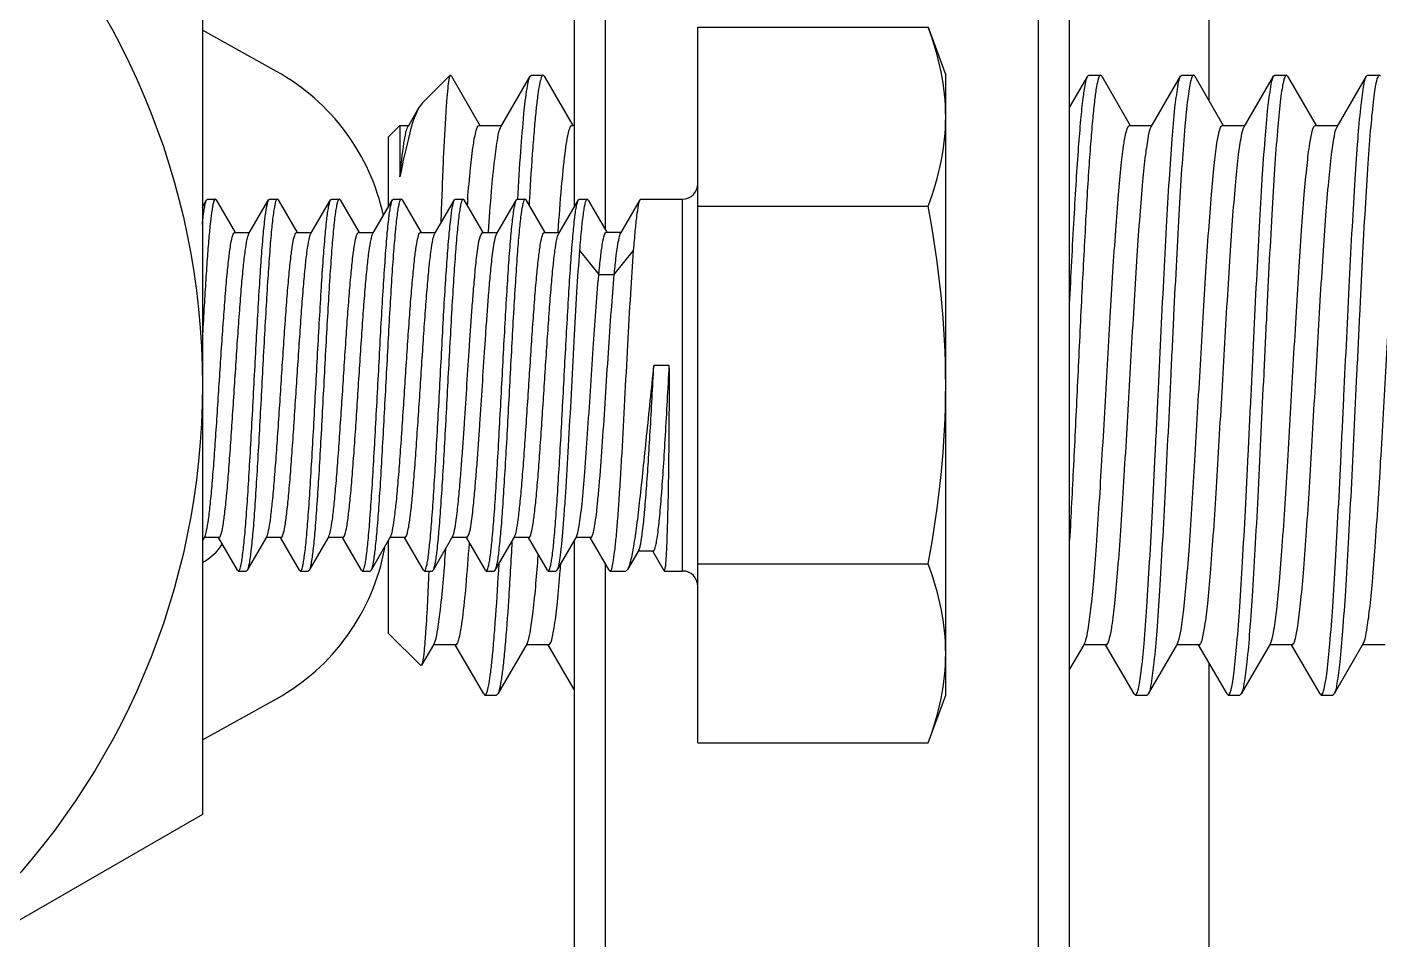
# Model space of a CAD drawing. Extents: x 1725261 to 1937680, y 860327 to 1571294.
# Drawn here: x 1848924.6 to 1849103.2, y 1227779.8 to 1227900.2 of the extents above; entities that cross this region are included whole.
import ezdxf

# ---------------------------------------------------------------- set-up
doc = ezdxf.new("R2010")
doc.units = 0
doc.header["$LTSCALE"] = 1000
doc.header["$MEASUREMENT"] = 0

msp = doc.modelspace()

# ---------------------------------------------------------------- linework, layer by layer
for p, q in [((1848996.84, 1227992.01), (1848996.84, 1227876.45)), ((1849000.93, 1227951.12), (1849000.93, 1227873.61)), ((1849080.66, 1227946.26), (1849080.66, 1227890.49)), ((1849062.26, 1227769.64), (1849062.26, 1227937.65)), ((1849058.17, 1227770.95), (1849058.17, 1227935.03)), ((1848947.78, 1227909.65), (1848947.78, 1227796.34)), ((1848957.56, 1227894.38), (1848947.78, 1227899.81)), ((1849013.2, 1227900.21), (1849043.6, 1227900.21)), ((1849013.2, 1227805.78), (1849013.2, 1227900.21)), ((1849043.6, 1227900.21), (1849045.91, 1227893.88)), ((1848976.83, 1227890.23), (1848980.49, 1227893.88)), ((1848980.49, 1227893.88), (1848980.46, 1227893.85)), ((1848980.65, 1227893.74), (1848980.49, 1227893.88)), ((1848980.65, 1227893.74), (1848984.41, 1227887.26)), ((1848987.19, 1227887.09), (1848991.06, 1227893.74)), ((1848991.06, 1227893.74), (1848991.22, 1227893.88)), ((1848991.22, 1227893.88), (1848992.75, 1227893.88)), ((1848991.22, 1227893.88), (1848992.75, 1227893.88)), ((1848992.75, 1227893.88), (1848992.73, 1227893.88)), ((1848992.91, 1227893.74), (1848992.75, 1227893.88)), ((1848992.91, 1227893.74), (1848996.67, 1227887.26)), ((1849045.91, 1227812.1), (1849045.91, 1227893.88)), ((1849062.26, 1227889.63), (1849064.65, 1227893.74)), ((1849064.65, 1227893.74), (1849064.81, 1227893.88)), ((1849064.81, 1227893.88), (1849066.35, 1227893.88)), ((1849064.81, 1227893.88), (1849066.35, 1227893.88)), ((1849066.35, 1227893.88), (1849066.33, 1227893.88)), ((1849066.51, 1227893.74), (1849066.35, 1227893.88)), ((1849066.51, 1227893.74), (1849070.27, 1227887.26)), ((1849073.05, 1227887.09), (1849076.92, 1227893.74)), ((1849076.92, 1227893.74), (1849077.08, 1227893.88)), ((1849077.08, 1227893.88), (1849078.62, 1227893.88)), ((1849077.08, 1227893.88), (1849078.62, 1227893.88)), ((1849078.62, 1227893.88), (1849078.59, 1227893.88)), ((1849078.78, 1227893.74), (1849078.62, 1227893.88)), ((1849078.78, 1227893.74), (1849082.54, 1227887.26)), ((1849085.32, 1227887.09), (1849089.19, 1227893.74)), ((1849089.19, 1227893.74), (1849089.35, 1227893.88)), ((1849089.35, 1227893.88), (1849090.88, 1227893.88)), ((1849089.35, 1227893.88), (1849090.88, 1227893.88)), ((1849090.88, 1227893.88), (1849090.86, 1227893.88)), ((1849091.04, 1227893.74), (1849090.88, 1227893.88)), ((1849091.04, 1227893.74), (1849094.8, 1227887.26)), ((1849097.58, 1227887.09), (1849101.45, 1227893.74)), ((1849101.45, 1227893.74), (1849101.61, 1227893.88)), ((1849101.61, 1227893.88), (1849103.15, 1227893.88)), ((1849101.61, 1227893.88), (1849103.15, 1227893.88)), ((1849103.15, 1227893.88), (1849103.13, 1227893.88)), ((1849103.31, 1227893.74), (1849103.15, 1227893.88)), ((1848975.02, 1227887.26), (1848976.41, 1227889.65)), ((1848976.83, 1227890.23), (1848976.41, 1227889.65)), ((1848972.31, 1227885.7), (1848973.86, 1227887.26)), ((1848973.86, 1227887.26), (1848975.02, 1227887.26)), ((1848973.86, 1227887.26), (1848973.86, 1227880.48)), ((1848974.92, 1227887.09), (1848975.02, 1227887.26)), ((1848984.31, 1227887.26), (1848987.28, 1227887.26)), ((1848996.58, 1227887.26), (1848996.84, 1227887.26)), ((1849070.18, 1227887.26), (1849073.15, 1227887.26)), ((1849082.44, 1227887.26), (1849085.41, 1227887.26)), ((1849094.71, 1227887.26), (1849097.68, 1227887.26)), ((1848972.31, 1227885.7), (1848972.31, 1227876.45)), ((1848947.78, 1227876.45), (1848948.34, 1227877.42)), ((1848948.34, 1227877.42), (1848948.46, 1227877.52)), ((1848948.46, 1227877.52), (1848949.49, 1227877.52)), ((1848948.46, 1227877.52), (1848949.49, 1227877.52)), ((1848949.6, 1227877.42), (1848949.49, 1227877.52)), ((1848949.6, 1227877.42), (1848952.11, 1227873.11)), ((1848953.93, 1227872.98), (1848956.52, 1227877.42)), ((1848956.52, 1227877.42), (1848956.64, 1227877.52)), ((1848956.64, 1227877.52), (1848957.66, 1227877.52)), ((1848956.64, 1227877.52), (1848957.66, 1227877.52)), ((1848957.78, 1227877.42), (1848957.66, 1227877.52)), ((1848957.78, 1227877.42), (1848960.29, 1227873.11)), ((1848962.11, 1227872.98), (1848964.7, 1227877.42)), ((1848964.7, 1227877.42), (1848964.82, 1227877.52)), ((1848964.82, 1227877.52), (1848965.84, 1227877.52)), ((1848964.82, 1227877.52), (1848965.84, 1227877.52)), ((1848965.86, 1227877.52), (1848965.84, 1227877.52)), ((1848965.96, 1227877.42), (1848965.86, 1227877.52)), ((1848965.96, 1227877.42), (1848968.46, 1227873.11)), ((1848970.29, 1227872.98), (1848972.88, 1227877.42)), ((1848972.88, 1227877.42), (1848972.99, 1227877.52)), ((1848972.99, 1227877.52), (1848974.02, 1227877.52)), ((1848972.99, 1227877.52), (1848974.02, 1227877.52)), ((1848974.14, 1227877.42), (1848974.02, 1227877.52)), ((1848974.14, 1227877.42), (1848976.64, 1227873.11)), ((1848978.47, 1227872.98), (1848981.05, 1227877.42)), ((1848981.05, 1227877.42), (1848981.17, 1227877.52)), ((1848981.17, 1227877.52), (1848982.2, 1227877.52)), ((1848981.17, 1227877.52), (1848982.2, 1227877.52)), ((1848982.31, 1227877.42), (1848982.2, 1227877.52)), ((1848982.31, 1227877.42), (1848984.82, 1227873.11)), ((1848986.64, 1227872.98), (1848989.23, 1227877.42)), ((1848989.23, 1227877.42), (1848989.35, 1227877.52)), ((1848989.35, 1227877.52), (1848990.37, 1227877.52)), ((1848989.35, 1227877.52), (1848990.37, 1227877.52)), ((1848990.49, 1227877.42), (1848990.37, 1227877.52)), ((1848990.49, 1227877.42), (1848993, 1227873.11)), ((1848990.94, 1227877.41), (1848990.9, 1227876.77)), ((1848990.95, 1227877.59), (1848990.94, 1227877.41)), ((1848994.82, 1227872.98), (1848997.41, 1227877.42)), ((1848997.41, 1227877.42), (1848997.53, 1227877.52)), ((1848997.53, 1227877.52), (1848998.59, 1227877.52)), ((1848997.53, 1227877.52), (1848998.59, 1227877.52)), ((1848998.72, 1227877.4), (1848998.59, 1227877.52)), ((1848998.72, 1227877.4), (1849001.18, 1227873.17)), ((1849003.01, 1227873.04), (1849005.57, 1227877.43)), ((1849005.57, 1227877.43), (1849005.67, 1227877.52)), ((1849005.67, 1227877.52), (1849011.15, 1227877.52)), ((1849005.67, 1227877.52), (1849011.15, 1227877.52)), ((1849011.15, 1227828.46), (1849011.15, 1227877.52)), ((1849013.2, 1227876.6), (1849043.6, 1227876.6)), ((1848952.03, 1227873.11), (1848954.01, 1227873.11)), ((1848960.21, 1227873.11), (1848962.18, 1227873.11)), ((1848968.39, 1227873.11), (1848970.36, 1227873.11)), ((1848976.57, 1227873.11), (1848978.54, 1227873.11)), ((1848984.75, 1227873.11), (1848986.72, 1227873.11)), ((1848992.92, 1227873.11), (1848994.89, 1227873.11)), ((1848994.73, 1227873.08), (1848994.74, 1227873.22)), ((1849001.11, 1227873.17), (1849003.08, 1227873.17)), ((1848997.56, 1227870.77), (1849000.11, 1227867.57)), ((1849002.15, 1227867.57), (1849004.71, 1227870.77)), ((1849000.11, 1227867.57), (1849002.15, 1227867.57)), ((1849009.42, 1227855.59), (1849007.37, 1227855.59)), ((1848948.09, 1227833), (1848947.78, 1227832.46)), ((1848949.99, 1227832.88), (1848948.02, 1227832.88)), ((1848952.43, 1227828.56), (1848949.92, 1227832.88)), ((1848956.27, 1227833), (1848953.69, 1227828.56)), ((1848958.17, 1227832.88), (1848956.2, 1227832.88)), ((1848960.61, 1227828.56), (1848958.1, 1227832.88)), ((1848964.45, 1227833), (1848961.87, 1227828.56)), ((1848966.35, 1227832.88), (1848964.37, 1227832.88)), ((1848968.79, 1227828.56), (1848966.27, 1227832.88)), ((1848972.62, 1227833), (1848970.05, 1227828.56)), ((1848972.31, 1227832.46), (1848972.31, 1227820.28)), ((1848974.52, 1227832.88), (1848972.55, 1227832.88)), ((1848976.96, 1227828.56), (1848974.45, 1227832.88)), ((1848980.8, 1227833), (1848978.23, 1227828.56)), ((1848982.7, 1227832.88), (1848980.73, 1227832.88)), ((1848985.14, 1227828.56), (1848982.63, 1227832.88)), ((1848988.98, 1227833), (1848986.4, 1227828.56)), ((1848990.88, 1227832.88), (1848988.91, 1227832.88)), ((1848993.32, 1227828.56), (1848990.81, 1227832.88)), ((1848997.16, 1227833), (1848994.58, 1227828.56)), ((1848996.84, 1227832.46), (1848996.84, 1227713.97)), ((1848999.06, 1227832.88), (1848997.08, 1227832.88)), ((1849001.5, 1227828.56), (1848998.98, 1227832.88)), ((1849005.39, 1227831.2), (1849003.92, 1227828.68)), ((1849007.3, 1227831.08), (1849005.32, 1227831.08)), ((1849008.73, 1227828.49), (1849007.23, 1227831.08)), ((1848952.43, 1227828.56), (1848952.55, 1227828.46)), ((1848952.55, 1227828.46), (1848953.57, 1227828.46)), ((1848952.55, 1227828.46), (1848953.57, 1227828.46)), ((1848953.69, 1227828.56), (1848953.57, 1227828.46)), ((1848960.61, 1227828.56), (1848960.73, 1227828.46)), ((1848960.73, 1227828.46), (1848961.75, 1227828.46)), ((1848960.73, 1227828.46), (1848961.75, 1227828.46)), ((1848961.87, 1227828.56), (1848961.75, 1227828.46)), ((1848968.79, 1227828.56), (1848968.91, 1227828.46)), ((1848968.91, 1227828.46), (1848969.93, 1227828.46)), ((1848968.91, 1227828.46), (1848969.93, 1227828.46)), ((1848970.05, 1227828.56), (1848969.93, 1227828.46)), ((1848976.96, 1227828.56), (1848977.08, 1227828.46)), ((1848977.08, 1227828.46), (1848978.11, 1227828.46)), ((1848977.08, 1227828.46), (1848978.11, 1227828.46)), ((1848977.67, 1227828.38), (1848977.67, 1227828.33)), ((1848978.23, 1227828.56), (1848978.11, 1227828.46)), ((1848985.14, 1227828.56), (1848985.26, 1227828.46)), ((1848985.26, 1227828.46), (1848986.28, 1227828.46)), ((1848985.26, 1227828.46), (1848986.28, 1227828.46)), ((1848986.4, 1227828.56), (1848986.28, 1227828.46)), ((1848986.9, 1227828.53), (1848986.95, 1227829.46)), ((1848986.9, 1227828.49), (1848986.9, 1227828.53)), ((1848993.32, 1227828.56), (1848993.44, 1227828.46)), ((1848993.44, 1227828.46), (1848994.46, 1227828.46)), ((1848993.44, 1227828.46), (1848994.46, 1227828.46)), ((1848994.58, 1227828.56), (1848994.46, 1227828.46)), ((1849000.93, 1227829.53), (1849000.93, 1227709.89)), ((1849001.5, 1227828.56), (1849001.62, 1227828.46)), ((1849001.62, 1227828.46), (1849003.66, 1227828.46)), ((1849001.62, 1227828.46), (1849003.66, 1227828.46)), ((1849003.92, 1227828.68), (1849003.66, 1227828.46)), ((1849008.73, 1227828.49), (1849008.77, 1227828.46)), ((1849008.77, 1227828.46), (1849011.15, 1227828.46)), ((1849008.77, 1227828.46), (1849011.15, 1227828.46)), ((1849013.2, 1227829.39), (1849043.6, 1227829.39)), ((1848972.31, 1227820.28), (1848976.6, 1227815.99)), ((1848978.27, 1227818.73), (1848976.71, 1227816.03)), ((1848978.37, 1227818.89), (1848978.27, 1227818.73)), ((1848981.24, 1227818.73), (1848978.27, 1227818.73)), ((1848984.92, 1227812.24), (1848981.15, 1227818.73)), ((1848990.64, 1227818.89), (1848986.78, 1227812.24)), ((1848993.51, 1227818.73), (1848990.54, 1227818.73)), ((1848996.84, 1227812.84), (1848993.42, 1227818.73)), ((1849064.14, 1227818.73), (1849062.26, 1227815.49)), ((1849064.23, 1227818.89), (1849064.14, 1227818.73)), ((1849067.11, 1227818.73), (1849064.14, 1227818.73)), ((1849064.23, 1227818.89), (1849064.35, 1227819.15)), ((1849070.79, 1227812.24), (1849067.01, 1227818.73)), ((1849076.5, 1227818.89), (1849072.65, 1227812.24)), ((1849079.38, 1227818.73), (1849076.4, 1227818.73)), ((1849076.5, 1227818.89), (1849076.61, 1227819.14)), ((1849083.05, 1227812.24), (1849079.28, 1227818.73)), ((1849088.77, 1227818.89), (1849084.91, 1227812.24)), ((1849091.64, 1227818.73), (1849088.67, 1227818.73)), ((1849088.77, 1227818.89), (1849088.87, 1227819.13)), ((1849095.32, 1227812.24), (1849091.55, 1227818.73)), ((1849101.03, 1227818.89), (1849097.18, 1227812.24)), ((1849103.91, 1227818.73), (1849100.94, 1227818.73)), ((1849101.03, 1227818.89), (1849101.14, 1227819.12)), ((1848976.71, 1227816.03), (1848976.6, 1227815.99)), ((1849080.66, 1227816.35), (1849080.66, 1227759.73)), ((1848984.92, 1227812.24), (1848985.08, 1227812.1)), ((1848985.08, 1227812.1), (1848985.11, 1227812.11)), ((1848985.08, 1227812.1), (1848986.62, 1227812.1)), ((1848985.08, 1227812.1), (1848986.62, 1227812.1)), ((1848986.78, 1227812.24), (1848986.62, 1227812.1)), ((1849043.6, 1227805.78), (1849045.91, 1227812.1)), ((1849070.79, 1227812.24), (1849070.95, 1227812.1)), ((1849070.95, 1227812.1), (1849070.97, 1227812.11)), ((1849070.95, 1227812.1), (1849072.48, 1227812.1)), ((1849070.95, 1227812.1), (1849072.48, 1227812.1)), ((1849072.65, 1227812.24), (1849072.48, 1227812.1)), ((1849083.05, 1227812.24), (1849083.21, 1227812.1)), ((1849083.21, 1227812.1), (1849083.24, 1227812.11)), ((1849083.21, 1227812.1), (1849084.75, 1227812.1)), ((1849083.21, 1227812.1), (1849084.75, 1227812.1)), ((1849084.91, 1227812.24), (1849084.75, 1227812.1)), ((1849095.32, 1227812.24), (1849095.48, 1227812.1)), ((1849095.48, 1227812.1), (1849095.5, 1227812.11)), ((1849095.48, 1227812.1), (1849097.02, 1227812.1)), ((1849095.48, 1227812.1), (1849097.02, 1227812.1)), ((1849097.18, 1227812.24), (1849097.02, 1227812.1)), ((1848947.78, 1227806.18), (1848957.56, 1227811.6)), ((1849013.2, 1227805.78), (1849043.6, 1227805.78)), ((1848947.78, 1227796.34), (1848849.65, 1227739.68))]:
    msp.add_line(p, q)
msp.add_circle((1848849.65, 1227852.99), 98.13)
for centre, radius, start, end in [((1848943.69, 1227869.35), 28.62, 12.1061, 61), ((1849011.15, 1227879.57), 2.04, 270, 0), ((1848949.49, 1227877.45), 0.0699, 90.0399, 101.0259), ((1848957.66, 1227877.45), 0.0699, 90.0397, 101.0109), ((1848974.02, 1227877.45), 0.0699, 90.0397, 101.0086), ((1848982.2, 1227877.45), 0.0699, 90.0406, 101.0887), ((1849291.67, 1227852.33), 309.89, 175.3494, 175.4873), ((1848990.37, 1227877.45), 0.0699, 90.0396, 100.9957), ((1848998.59, 1227877.45), 0.0791, 90.0053, 95.8146), ((1848943.69, 1227836.64), 8.18, 300.1102, 325.6732), ((1848943.69, 1227836.64), 28.62, 299, 349.6549), ((1848952.55, 1227828.53), 0.0699, 270.0385, 280.8952), ((1848960.73, 1227828.53), 0.0698, 270.0368, 280.7312), ((1848968.91, 1227828.53), 0.0699, 270.0386, 280.9011), ((1848977.08, 1227828.53), 0.0698, 270.037, 280.7443), ((1848985.26, 1227828.53), 0.0699, 270.0386, 280.9047), ((1848993.44, 1227828.53), 0.0698, 270.0373, 280.7759), ((1848685.05, 1227853.74), 311, 355.3422, 355.5016), ((1849001.62, 1227828.53), 0.0698, 270.0331, 280.3601), ((1849011.15, 1227826.42), 2.04, 0, 90)]:
    msp.add_arc(centre, radius, start, end)
for points, knots in [([(1849045.91, 1227888.4), (1849045.91, 1227890.39), (1849045.46, 1227894.42), (1849044.3, 1227898.29), (1849043.6, 1227900.21)], [0, 0, 0, 0, 0.493589, 1, 1, 1, 1]), ([(1848980.46, 1227893.85), (1848980.37, 1227893.69), (1848980.29, 1227893.11), (1848980.13, 1227891.99), (1848980, 1227890.29), (1848979.77, 1227886.96), (1848979.52, 1227881.6), (1848979.34, 1227877), (1848979.25, 1227874.41)], [0, 0, 0, 0, 0.028803, 0.087347, 0.175234, 0.291375, 0.601546, 1, 1, 1, 1]), ([(1848989.41, 1227877.54), (1848989.53, 1227879.64), (1848989.77, 1227883.4), (1848990.17, 1227888.26), (1848990.49, 1227891.38), (1848990.81, 1227893.02), (1848990.95, 1227893.56), (1848991.06, 1227893.74)], [0, 0, 0, 0, 0.387493, 0.691197, 0.897942, 0.962227, 1, 1, 1, 1]), ([(1848992.73, 1227893.88), (1848992.6, 1227893.85), (1848992.44, 1227893.36), (1848992.24, 1227892.57), (1848992.03, 1227891.17), (1848991.81, 1227889.32), (1848991.6, 1227886.98), (1848991.28, 1227883.02), (1848991.08, 1227879.84), (1848990.95, 1227877.59)], [0, 0, 0, 0, 0.023735, 0.077097, 0.161261, 0.275517, 0.41849, 0.588403, 1, 1, 1, 1]), ([(1849066.33, 1227893.88), (1849066.17, 1227893.84), (1849066, 1227893.2), (1849065.76, 1227892.21), (1849065.53, 1227890.39), (1849065.28, 1227888.03), (1849065.04, 1227885.05), (1849064.68, 1227880.05), (1849064.26, 1227872.77), (1849063.77, 1227863.16), (1849063.28, 1227852.87), (1849062.79, 1227842.58), (1849062.44, 1227835.81), (1849062.26, 1227832.54)], [0, 0, 0, 0, 0.007805, 0.026033, 0.05491, 0.094055, 0.142842, 0.200464, 0.338231, 0.498126, 0.669393, 0.840521, 1, 1, 1, 1]), ([(1849062.26, 1227863.62), (1849062.45, 1227867.43), (1849062.73, 1227872.9), (1849063.14, 1227879.82), (1849063.43, 1227884.15), (1849063.72, 1227887.75), (1849064, 1227890.55), (1849064.29, 1227892.44), (1849064.48, 1227893.44), (1849064.65, 1227893.74)], [0, 0, 0, 0, 0.377827, 0.543307, 0.687889, 0.808224, 0.901551, 0.96582, 1, 1, 1, 1]), ([(1849070.97, 1227812.11), (1849071.07, 1227812.13), (1849071.22, 1227812.46), (1849071.38, 1227813.03), (1849071.56, 1227814.02), (1849071.82, 1227815.98), (1849072.14, 1227819.27), (1849072.49, 1227824.08), (1849072.85, 1227829.95), (1849073.22, 1227836.65), (1849073.58, 1227843.94), (1849074.07, 1227854.07), (1849074.54, 1227864.09), (1849075.04, 1227873.62), (1849075.4, 1227879.83), (1849075.77, 1227885.06), (1849076.09, 1227889.15), (1849076.48, 1227891.88), (1849076.68, 1227893.33), (1849076.92, 1227893.74)], [0, 0, 0, 0, 0.003605, 0.011246, 0.023192, 0.039401, 0.084083, 0.143772, 0.216343, 0.299189, 0.389323, 0.483494, 0.670333, 0.756261, 0.832983, 0.897738, 0.948215, 0.982645, 1, 1, 1, 1]), ([(1849078.59, 1227893.88), (1849078.5, 1227893.85), (1849078.35, 1227893.52), (1849078.19, 1227892.95), (1849078.01, 1227891.97), (1849077.74, 1227890.01), (1849077.43, 1227886.72), (1849077.07, 1227881.9), (1849076.71, 1227876.03), (1849076.35, 1227869.33), (1849075.98, 1227862.04), (1849075.5, 1227851.92), (1849075.02, 1227841.9), (1849074.52, 1227832.37), (1849074.17, 1227826.16), (1849073.8, 1227820.93), (1849073.47, 1227816.84), (1849073.08, 1227814.1), (1849072.88, 1227812.65), (1849072.65, 1227812.24)], [0, 0, 0, 0, 0.00361, 0.011255, 0.023204, 0.039415, 0.084097, 0.143782, 0.216343, 0.299177, 0.389297, 0.483455, 0.670273, 0.756196, 0.832918, 0.89768, 0.94817, 0.98262, 1, 1, 1, 1]), ([(1849083.24, 1227812.11), (1849083.33, 1227812.13), (1849083.49, 1227812.46), (1849083.64, 1227813.03), (1849083.82, 1227814.02), (1849084.09, 1227815.98), (1849084.4, 1227819.27), (1849084.76, 1227824.09), (1849085.12, 1227829.95), (1849085.48, 1227836.65), (1849085.85, 1227843.95), (1849086.33, 1227854.08), (1849086.81, 1227864.09), (1849087.31, 1227873.63), (1849087.67, 1227879.83), (1849088.03, 1227885.06), (1849088.36, 1227889.15), (1849088.75, 1227891.88), (1849088.95, 1227893.33), (1849089.19, 1227893.74)], [0, 0, 0, 0, 0.003608, 0.011251, 0.0232, 0.039412, 0.0841, 0.143792, 0.216367, 0.299219, 0.389358, 0.48353, 0.670361, 0.756278, 0.832994, 0.897746, 0.94822, 0.982647, 1, 1, 1, 1]), ([(1849090.86, 1227893.88), (1849090.77, 1227893.85), (1849090.61, 1227893.52), (1849090.45, 1227892.95), (1849090.28, 1227891.97), (1849090.01, 1227890.01), (1849089.7, 1227886.72), (1849089.34, 1227881.9), (1849088.98, 1227876.03), (1849088.61, 1227869.33), (1849088.25, 1227862.04), (1849087.76, 1227851.91), (1849087.29, 1227841.9), (1849086.79, 1227832.36), (1849086.43, 1227826.16), (1849086.06, 1227820.93), (1849085.74, 1227816.84), (1849085.35, 1227814.1), (1849085.15, 1227812.65), (1849084.91, 1227812.24)], [0, 0, 0, 0, 0.00361, 0.011257, 0.023207, 0.03942, 0.084107, 0.143795, 0.216358, 0.299194, 0.38932, 0.48348, 0.67029, 0.756208, 0.832927, 0.897686, 0.948174, 0.982621, 1, 1, 1, 1]), ([(1849095.5, 1227812.11), (1849095.6, 1227812.13), (1849095.75, 1227812.46), (1849095.91, 1227813.03), (1849096.09, 1227814.02), (1849096.36, 1227815.98), (1849096.67, 1227819.27), (1849097.03, 1227824.08), (1849097.39, 1227829.95), (1849097.75, 1227836.65), (1849098.11, 1227843.94), (1849098.6, 1227854.07), (1849099.07, 1227864.09), (1849099.57, 1227873.62), (1849099.93, 1227879.83), (1849100.3, 1227885.06), (1849100.63, 1227889.15), (1849101.02, 1227891.88), (1849101.21, 1227893.33), (1849101.45, 1227893.74)], [0, 0, 0, 0, 0.003605, 0.011246, 0.023191, 0.0394, 0.084081, 0.143769, 0.21634, 0.299187, 0.389322, 0.483492, 0.670333, 0.756258, 0.832977, 0.897734, 0.948214, 0.982646, 1, 1, 1, 1]), ([(1849103.13, 1227893.88), (1849103.03, 1227893.85), (1849102.88, 1227893.52), (1849102.72, 1227892.95), (1849102.54, 1227891.97), (1849102.28, 1227890.01), (1849101.96, 1227886.72), (1849101.6, 1227881.9), (1849101.24, 1227876.03), (1849100.88, 1227869.33), (1849100.52, 1227862.04), (1849100.03, 1227851.91), (1849099.56, 1227841.9), (1849099.06, 1227832.37), (1849098.7, 1227826.16), (1849098.33, 1227820.93), (1849098.01, 1227816.84), (1849097.62, 1227814.1), (1849097.42, 1227812.65), (1849097.18, 1227812.24)], [0, 0, 0, 0, 0.003609, 0.011254, 0.023203, 0.039414, 0.084098, 0.143785, 0.216348, 0.299182, 0.389306, 0.483467, 0.670283, 0.7562, 0.83292, 0.897683, 0.948173, 0.982621, 1, 1, 1, 1]), ([(1848976.41, 1227889.65), (1848975.8, 1227888.61), (1848974.91, 1227885.51), (1848974.24, 1227882.42), (1848973.86, 1227880.48)], [0, 0, 0, 0, 0.378609, 1, 1, 1, 1]), ([(1848982.8, 1227877.45), (1848982.91, 1227878.84), (1848983.13, 1227881.27), (1848983.47, 1227884.31), (1848983.8, 1227886.19), (1848984.05, 1227887), (1848984.23, 1227887.26), (1848984.31, 1227887.26)], [0, 0, 0, 0, 0.418103, 0.729509, 0.923457, 0.975156, 1, 1, 1, 1]), ([(1848994.74, 1227873.22), (1848994.88, 1227875.18), (1848995.14, 1227878.62), (1848995.53, 1227882.61), (1848995.85, 1227885), (1848996.08, 1227886.2), (1848996.25, 1227886.86), (1848996.47, 1227887.26), (1848996.58, 1227887.26)], [0, 0, 0, 0, 0.413981, 0.72778, 0.84167, 0.924911, 0.976907, 1, 1, 1, 1]), ([(1849043.6, 1227876.6), (1849044.3, 1227878.51), (1849045.46, 1227882.38), (1849045.91, 1227886.42), (1849045.91, 1227888.4)], [0, 0, 0, 0, 0.506411, 1, 1, 1, 1]), ([(1849064.35, 1227819.15), (1849064.53, 1227819.66), (1849064.79, 1227821.09), (1849065.13, 1227823.76), (1849065.48, 1227827.45), (1849065.98, 1227833.98), (1849066.57, 1227843.49), (1849067.14, 1227853.56), (1849067.62, 1227861.86), (1849067.97, 1227867.77), (1849068.33, 1227873.17), (1849068.68, 1227877.86), (1849069.04, 1227881.7), (1849069.36, 1227884.53), (1849069.68, 1227886.27), (1849069.92, 1227887.03), (1849070.1, 1227887.26), (1849070.18, 1227887.26)], [0, 0, 0, 0, 0.023657, 0.063412, 0.118049, 0.185727, 0.350546, 0.535324, 0.627293, 0.714724, 0.794598, 0.864159, 0.92102, 0.963257, 0.989538, 0.996565, 1, 1, 1, 1]), ([(1849076.61, 1227819.14), (1849076.8, 1227819.64), (1849077.05, 1227821.07), (1849077.4, 1227823.73), (1849077.74, 1227827.42), (1849078.25, 1227833.95), (1849078.84, 1227843.46), (1849079.4, 1227853.53), (1849079.88, 1227861.83), (1849080.24, 1227867.75), (1849080.6, 1227873.15), (1849080.95, 1227877.85), (1849081.3, 1227881.7), (1849081.63, 1227884.52), (1849081.95, 1227886.27), (1849082.19, 1227887.03), (1849082.36, 1227887.26), (1849082.44, 1227887.26)], [0, 0, 0, 0, 0.023519, 0.06316, 0.117709, 0.18533, 0.350118, 0.534956, 0.626978, 0.714471, 0.794408, 0.86403, 0.920944, 0.963223, 0.989529, 0.996563, 1, 1, 1, 1]), ([(1849088.87, 1227819.13), (1849089.06, 1227819.63), (1849089.31, 1227821.06), (1849089.66, 1227823.71), (1849090, 1227827.38), (1849090.51, 1227833.91), (1849091.1, 1227843.43), (1849091.67, 1227853.5), (1849092.15, 1227861.81), (1849092.5, 1227867.73), (1849092.86, 1227873.14), (1849093.21, 1227877.84), (1849093.57, 1227881.69), (1849093.89, 1227884.52), (1849094.21, 1227886.26), (1849094.45, 1227887.03), (1849094.63, 1227887.26), (1849094.71, 1227887.26)], [0, 0, 0, 0, 0.023381, 0.062907, 0.11737, 0.184933, 0.349689, 0.534588, 0.626663, 0.714217, 0.794218, 0.863901, 0.920868, 0.963188, 0.98952, 0.996561, 1, 1, 1, 1]), ([(1849101.14, 1227819.12), (1849101.32, 1227819.62), (1849101.57, 1227821.04), (1849101.93, 1227823.68), (1849102.27, 1227827.35), (1849102.78, 1227833.88), (1849103.36, 1227843.39), (1849103.93, 1227853.47), (1849104.41, 1227861.78), (1849104.77, 1227867.71), (1849105.13, 1227873.12), (1849105.48, 1227877.83), (1849105.83, 1227881.69), (1849106.16, 1227884.52), (1849106.48, 1227886.26), (1849106.72, 1227887.03), (1849106.9, 1227887.26), (1849106.97, 1227887.26)], [0, 0, 0, 0, 0.023243, 0.062653, 0.117029, 0.184534, 0.349259, 0.534218, 0.626347, 0.713963, 0.794028, 0.863772, 0.920792, 0.963153, 0.989511, 0.996558, 1, 1, 1, 1]), ([(1848973.86, 1227880.48), (1848974.01, 1227881.97), (1848974.2, 1227883.94), (1848974.6, 1227886.13), (1848974.78, 1227886.86), (1848974.92, 1227887.09)], [0, 0, 0, 0, 0.670781, 0.879418, 1, 1, 1, 1]), ([(1848985.54, 1227873.2), (1848985.67, 1227874.98), (1848985.91, 1227878.16), (1848986.28, 1227882.33), (1848986.7, 1227885.15), (1848986.93, 1227886.66), (1848987.19, 1227887.09)], [0, 0, 0, 0, 0.381891, 0.683609, 0.892235, 1, 1, 1, 1]), ([(1849067.11, 1227818.73), (1849067.19, 1227818.73), (1849067.37, 1227818.97), (1849067.61, 1227819.76), (1849067.94, 1227821.57), (1849068.27, 1227824.49), (1849068.63, 1227828.48), (1849068.99, 1227833.33), (1849069.35, 1227838.9), (1849069.72, 1227844.97), (1849070.2, 1227853.44), (1849070.68, 1227861.84), (1849071.17, 1227869.86), (1849071.53, 1227875.11), (1849071.9, 1227879.55), (1849072.23, 1227883.06), (1849072.61, 1227885.45), (1849072.83, 1227886.72), (1849073.05, 1227887.09)], [0, 0, 0, 0, 0.003516, 0.010771, 0.037949, 0.081609, 0.140308, 0.211978, 0.294061, 0.383613, 0.477416, 0.664254, 0.750572, 0.827952, 0.893624, 0.945254, 0.981055, 1, 1, 1, 1]), ([(1849079.38, 1227818.73), (1849079.46, 1227818.73), (1849079.63, 1227818.97), (1849079.88, 1227819.76), (1849080.2, 1227821.57), (1849080.54, 1227824.49), (1849080.9, 1227828.48), (1849081.26, 1227833.33), (1849081.62, 1227838.9), (1849081.98, 1227844.97), (1849082.47, 1227853.44), (1849082.94, 1227861.84), (1849083.44, 1227869.86), (1849083.8, 1227875.11), (1849084.17, 1227879.55), (1849084.5, 1227883.06), (1849084.87, 1227885.45), (1849085.1, 1227886.72), (1849085.32, 1227887.09)], [0, 0, 0, 0, 0.003516, 0.010771, 0.037949, 0.081609, 0.140308, 0.211978, 0.294061, 0.383613, 0.477416, 0.664254, 0.750572, 0.827952, 0.893624, 0.945254, 0.981055, 1, 1, 1, 1]), ([(1849091.64, 1227818.73), (1849091.72, 1227818.73), (1849091.9, 1227818.97), (1849092.14, 1227819.76), (1849092.47, 1227821.57), (1849092.8, 1227824.49), (1849093.16, 1227828.48), (1849093.52, 1227833.33), (1849093.89, 1227838.9), (1849094.25, 1227844.97), (1849094.74, 1227853.44), (1849095.21, 1227861.84), (1849095.71, 1227869.86), (1849096.07, 1227875.11), (1849096.43, 1227879.55), (1849096.77, 1227883.06), (1849097.14, 1227885.45), (1849097.36, 1227886.72), (1849097.58, 1227887.09)], [0, 0, 0, 0, 0.003516, 0.010771, 0.037949, 0.081609, 0.140308, 0.211978, 0.294061, 0.383613, 0.477416, 0.664254, 0.750571, 0.827952, 0.893624, 0.945254, 0.981055, 1, 1, 1, 1]), ([(1848949.47, 1227877.52), (1848949.42, 1227877.51), (1848949.33, 1227877.38), (1848949.24, 1227877.11), (1848949.14, 1227876.68), (1848948.99, 1227875.81), (1848948.81, 1227874.35), (1848948.6, 1227872.18), (1848948.4, 1227869.5), (1848948.19, 1227866.38), (1848947.98, 1227862.92), (1848947.85, 1227860.49), (1848947.78, 1227859.24)], [0, 0, 0, 0, 0.007976, 0.023399, 0.047119, 0.079188, 0.167777, 0.287121, 0.434165, 0.605074, 0.795358, 1, 1, 1, 1]), ([(1848947.78, 1227874.2), (1848947.85, 1227874.93), (1848947.96, 1227875.88), (1848948.17, 1227876.95), (1848948.27, 1227877.3), (1848948.34, 1227877.42)], [0, 0, 0, 0, 0.664814, 0.874197, 1, 1, 1, 1]), ([(1848952.56, 1227828.46), (1848952.62, 1227828.47), (1848952.73, 1227828.66), (1848952.83, 1227829.01), (1848952.95, 1227829.59), (1848953.13, 1227830.76), (1848953.34, 1227832.72), (1848953.58, 1227835.59), (1848953.82, 1227839.09), (1848954.06, 1227843.09), (1848954.3, 1227847.45), (1848954.54, 1227852.01), (1848954.79, 1227856.6), (1848955.03, 1227861.06), (1848955.27, 1227865.23), (1848955.51, 1227868.97), (1848955.75, 1227872.12), (1848955.99, 1227874.59), (1848956.19, 1227876.18), (1848956.37, 1227877.03), (1848956.46, 1227877.32), (1848956.52, 1227877.42)], [0, 0, 0, 0, 0.003708, 0.011331, 0.023205, 0.039308, 0.083699, 0.143025, 0.215195, 0.297631, 0.387378, 0.481219, 0.575789, 0.667691, 0.753629, 0.830521, 0.895618, 0.946611, 0.981731, 0.992985, 1, 1, 1, 1]), ([(1848957.65, 1227877.52), (1848957.59, 1227877.51), (1848957.48, 1227877.32), (1848957.38, 1227876.98), (1848957.26, 1227876.39), (1848957.08, 1227875.23), (1848956.87, 1227873.27), (1848956.64, 1227870.39), (1848956.4, 1227866.89), (1848956.16, 1227862.89), (1848955.91, 1227858.53), (1848955.67, 1227853.98), (1848955.43, 1227849.39), (1848955.19, 1227844.93), (1848954.94, 1227840.75), (1848954.7, 1227837.02), (1848954.47, 1227833.86), (1848954.23, 1227831.4), (1848954.03, 1227829.81), (1848953.84, 1227828.95), (1848953.75, 1227828.66), (1848953.69, 1227828.56)], [0, 0, 0, 0, 0.003711, 0.011337, 0.023212, 0.039315, 0.083701, 0.143019, 0.215177, 0.2976, 0.387333, 0.481165, 0.575727, 0.667621, 0.753554, 0.830449, 0.895556, 0.946563, 0.981704, 0.992971, 1, 1, 1, 1]), ([(1848960.74, 1227828.46), (1848960.8, 1227828.47), (1848960.91, 1227828.66), (1848961.01, 1227829.01), (1848961.13, 1227829.59), (1848961.31, 1227830.76), (1848961.52, 1227832.72), (1848961.75, 1227835.59), (1848961.99, 1227839.09), (1848962.23, 1227843.09), (1848962.48, 1227847.45), (1848962.72, 1227852.01), (1848962.96, 1227856.6), (1848963.21, 1227861.06), (1848963.45, 1227865.23), (1848963.69, 1227868.96), (1848963.93, 1227872.12), (1848964.16, 1227874.59), (1848964.36, 1227876.18), (1848964.55, 1227877.03), (1848964.64, 1227877.32), (1848964.7, 1227877.42)], [0, 0, 0, 0, 0.003703, 0.01132, 0.023187, 0.039284, 0.083664, 0.142983, 0.215146, 0.297577, 0.387325, 0.481173, 0.575752, 0.667661, 0.753607, 0.830509, 0.895614, 0.946609, 0.98173, 0.992984, 1, 1, 1, 1]), ([(1848965.84, 1227877.52), (1848965.78, 1227877.52), (1848965.67, 1227877.35), (1848965.57, 1227877.02), (1848965.45, 1227876.46), (1848965.27, 1227875.31), (1848965.06, 1227873.37), (1848964.82, 1227870.52), (1848964.58, 1227867.03), (1848964.34, 1227863.03), (1848964.1, 1227858.67), (1848963.85, 1227854.1), (1848963.61, 1227849.5), (1848963.37, 1227845.01), (1848963.13, 1227840.82), (1848962.88, 1227837.07), (1848962.65, 1227833.9), (1848962.41, 1227831.41), (1848962.21, 1227829.81), (1848962.02, 1227828.95), (1848961.93, 1227828.66), (1848961.87, 1227828.56)], [0, 0, 0, 0, 0.003386, 0.010605, 0.022094, 0.037845, 0.081651, 0.140562, 0.21249, 0.294853, 0.384679, 0.47873, 0.573605, 0.66588, 0.752224, 0.829521, 0.894986, 0.946281, 0.981617, 0.992941, 1, 1, 1, 1]), ([(1848968.92, 1227828.46), (1848968.98, 1227828.47), (1848969.08, 1227828.66), (1848969.19, 1227829.01), (1848969.31, 1227829.59), (1848969.48, 1227830.76), (1848969.69, 1227832.72), (1848969.93, 1227835.59), (1848970.17, 1227839.09), (1848970.41, 1227843.09), (1848970.65, 1227847.45), (1848970.9, 1227852.01), (1848971.14, 1227856.6), (1848971.38, 1227861.06), (1848971.63, 1227865.23), (1848971.87, 1227868.97), (1848972.1, 1227872.12), (1848972.34, 1227874.59), (1848972.54, 1227876.18), (1848972.73, 1227877.03), (1848972.82, 1227877.32), (1848972.88, 1227877.42)], [0, 0, 0, 0, 0.003708, 0.011332, 0.023206, 0.039309, 0.083701, 0.143026, 0.215196, 0.297631, 0.387378, 0.481219, 0.575788, 0.66769, 0.753628, 0.830521, 0.895618, 0.94661, 0.98173, 0.992985, 1, 1, 1, 1]), ([(1848974, 1227877.52), (1848973.95, 1227877.51), (1848973.84, 1227877.32), (1848973.74, 1227876.98), (1848973.61, 1227876.39), (1848973.44, 1227875.23), (1848973.23, 1227873.27), (1848972.99, 1227870.39), (1848972.75, 1227866.89), (1848972.51, 1227862.89), (1848972.27, 1227858.53), (1848972.03, 1227853.98), (1848971.78, 1227849.39), (1848971.54, 1227844.93), (1848971.3, 1227840.75), (1848971.06, 1227837.02), (1848970.82, 1227833.86), (1848970.58, 1227831.4), (1848970.38, 1227829.81), (1848970.2, 1227828.95), (1848970.11, 1227828.66), (1848970.05, 1227828.56)], [0, 0, 0, 0, 0.003711, 0.011337, 0.023212, 0.039314, 0.0837, 0.143018, 0.215176, 0.297599, 0.387332, 0.481164, 0.575726, 0.667621, 0.753554, 0.830449, 0.895556, 0.946563, 0.981704, 0.992971, 1, 1, 1, 1]), ([(1848977.1, 1227828.46), (1848977.16, 1227828.47), (1848977.26, 1227828.66), (1848977.36, 1227829.01), (1848977.49, 1227829.59), (1848977.66, 1227830.76), (1848977.87, 1227832.72), (1848978.11, 1227835.59), (1848978.35, 1227839.09), (1848978.59, 1227843.09), (1848978.83, 1227847.45), (1848979.08, 1227852.01), (1848979.32, 1227856.6), (1848979.56, 1227861.06), (1848979.8, 1227865.23), (1848980.04, 1227868.96), (1848980.28, 1227872.12), (1848980.52, 1227874.59), (1848980.72, 1227876.18), (1848980.9, 1227877.03), (1848980.99, 1227877.32), (1848981.05, 1227877.42)], [0, 0, 0, 0, 0.003703, 0.011321, 0.023188, 0.039286, 0.083667, 0.142986, 0.21515, 0.297581, 0.387329, 0.481177, 0.575755, 0.667664, 0.753609, 0.83051, 0.895615, 0.94661, 0.98173, 0.992984, 1, 1, 1, 1]), ([(1848982.18, 1227877.52), (1848982.12, 1227877.51), (1848982.02, 1227877.32), (1848981.91, 1227876.98), (1848981.79, 1227876.39), (1848981.62, 1227875.22), (1848981.41, 1227873.26), (1848981.17, 1227870.39), (1848980.93, 1227866.89), (1848980.69, 1227862.89), (1848980.45, 1227858.53), (1848980.2, 1227853.98), (1848979.96, 1227849.39), (1848979.72, 1227844.93), (1848979.48, 1227840.75), (1848979.23, 1227837.02), (1848979, 1227833.86), (1848978.76, 1227831.4), (1848978.56, 1227829.81), (1848978.37, 1227828.95), (1848978.28, 1227828.66), (1848978.23, 1227828.56)], [0, 0, 0, 0, 0.003714, 0.011343, 0.023221, 0.039327, 0.08372, 0.14304, 0.215198, 0.297619, 0.387351, 0.481178, 0.575732, 0.667622, 0.753555, 0.83045, 0.895556, 0.946562, 0.981703, 0.992971, 1, 1, 1, 1]), ([(1848985.27, 1227828.46), (1848985.33, 1227828.47), (1848985.44, 1227828.66), (1848985.54, 1227829.01), (1848985.66, 1227829.59), (1848985.84, 1227830.76), (1848986.05, 1227832.72), (1848986.29, 1227835.59), (1848986.53, 1227839.09), (1848986.77, 1227843.09), (1848987.01, 1227847.45), (1848987.25, 1227852.01), (1848987.5, 1227856.6), (1848987.74, 1227861.06), (1848987.98, 1227865.23), (1848988.22, 1227868.97), (1848988.46, 1227872.12), (1848988.7, 1227874.59), (1848988.9, 1227876.18), (1848989.08, 1227877.03), (1848989.17, 1227877.32), (1848989.23, 1227877.42)], [0, 0, 0, 0, 0.003708, 0.011332, 0.023206, 0.03931, 0.083702, 0.143027, 0.215196, 0.297632, 0.387379, 0.481219, 0.575788, 0.66769, 0.753628, 0.830521, 0.895618, 0.946611, 0.98173, 0.992985, 1, 1, 1, 1]), ([(1848990.36, 1227877.52), (1848990.3, 1227877.51), (1848990.19, 1227877.32), (1848990.09, 1227876.98), (1848989.97, 1227876.39), (1848989.79, 1227875.23), (1848989.58, 1227873.27), (1848989.35, 1227870.39), (1848989.11, 1227866.89), (1848988.87, 1227862.89), (1848988.62, 1227858.53), (1848988.38, 1227853.98), (1848988.14, 1227849.39), (1848987.9, 1227844.93), (1848987.65, 1227840.75), (1848987.41, 1227837.02), (1848987.18, 1227833.86), (1848986.94, 1227831.4), (1848986.74, 1227829.81), (1848986.55, 1227828.95), (1848986.46, 1227828.66), (1848986.4, 1227828.56)], [0, 0, 0, 0, 0.003711, 0.011336, 0.02321, 0.039312, 0.083698, 0.143015, 0.215173, 0.297594, 0.387327, 0.481159, 0.575721, 0.667617, 0.753551, 0.830448, 0.895556, 0.946563, 0.981704, 0.992971, 1, 1, 1, 1]), ([(1848993.45, 1227828.46), (1848993.51, 1227828.47), (1848993.62, 1227828.66), (1848993.72, 1227829.01), (1848993.84, 1227829.59), (1848994.02, 1227830.76), (1848994.23, 1227832.72), (1848994.46, 1227835.59), (1848994.7, 1227839.09), (1848994.94, 1227843.09), (1848995.19, 1227847.45), (1848995.43, 1227852.01), (1848995.67, 1227856.6), (1848995.92, 1227861.06), (1848996.16, 1227865.23), (1848996.4, 1227868.97), (1848996.64, 1227872.12), (1848996.87, 1227874.59), (1848997.07, 1227876.18), (1848997.26, 1227877.03), (1848997.35, 1227877.32), (1848997.41, 1227877.42)], [0, 0, 0, 0, 0.003704, 0.011323, 0.023191, 0.03929, 0.083673, 0.142993, 0.215158, 0.297591, 0.387338, 0.481186, 0.575764, 0.667671, 0.753614, 0.830513, 0.895616, 0.946611, 0.98173, 0.992985, 1, 1, 1, 1]), ([(1848998.58, 1227877.52), (1848998.52, 1227877.52), (1848998.4, 1227877.34), (1848998.3, 1227877.01), (1848998.17, 1227876.44), (1848997.99, 1227875.3), (1848997.77, 1227873.38), (1848997.63, 1227871.72), (1848997.56, 1227870.77)], [0, 0, 0, 0, 0.025999, 0.078741, 0.161216, 0.273457, 0.583864, 1, 1, 1, 1]), ([(1849004.71, 1227870.77), (1849004.78, 1227871.63), (1849004.91, 1227873.16), (1849005.1, 1227875.16), (1849005.32, 1227876.51), (1849005.44, 1227877.22), (1849005.57, 1227877.43)], [0, 0, 0, 0, 0.385426, 0.68535, 0.89169, 1, 1, 1, 1]), ([(1848948.09, 1227833), (1848948.23, 1227833.24), (1848948.39, 1227834.01), (1848948.63, 1227835.45), (1848948.86, 1227837.53), (1848949.1, 1227840.16), (1848949.34, 1227843.25), (1848949.67, 1227847.95), (1848949.98, 1227852.87), (1848950.3, 1227857.82), (1848950.55, 1227861.36), (1848950.79, 1227864.61), (1848951.02, 1227867.43), (1848951.26, 1227869.75), (1848951.49, 1227871.46), (1848951.7, 1227872.51), (1848951.87, 1227872.98), (1848951.98, 1227873.11), (1848952.03, 1227873.11)], [0, 0, 0, 0, 0.020221, 0.057009, 0.109346, 0.175452, 0.253005, 0.33926, 0.525406, 0.618671, 0.707625, 0.789106, 0.860221, 0.918463, 0.961812, 0.988888, 0.996222, 1, 1, 1, 1]), ([(1848949.99, 1227832.88), (1848950.04, 1227832.88), (1848950.16, 1227833.01), (1848950.32, 1227833.48), (1848950.54, 1227834.52), (1848950.76, 1227836.23), (1848951, 1227838.55), (1848951.24, 1227841.38), (1848951.48, 1227844.63), (1848951.72, 1227848.17), (1848952.04, 1227853.12), (1848952.36, 1227858.04), (1848952.69, 1227862.74), (1848952.93, 1227865.83), (1848953.17, 1227868.46), (1848953.4, 1227870.54), (1848953.64, 1227871.98), (1848953.8, 1227872.75), (1848953.93, 1227872.98)], [0, 0, 0, 0, 0.003779, 0.011114, 0.038197, 0.081556, 0.139811, 0.210942, 0.292439, 0.381409, 0.474688, 0.660849, 0.747103, 0.824649, 0.89074, 0.943055, 0.979813, 1, 1, 1, 1]), ([(1848956.27, 1227833), (1848956.41, 1227833.24), (1848956.57, 1227834.01), (1848956.81, 1227835.45), (1848957.03, 1227837.53), (1848957.27, 1227840.16), (1848957.51, 1227843.25), (1848957.84, 1227847.95), (1848958.16, 1227852.87), (1848958.48, 1227857.82), (1848958.72, 1227861.36), (1848958.96, 1227864.61), (1848959.2, 1227867.43), (1848959.44, 1227869.75), (1848959.66, 1227871.46), (1848959.88, 1227872.51), (1848960.04, 1227872.98), (1848960.16, 1227873.11), (1848960.21, 1227873.11)], [0, 0, 0, 0, 0.020221, 0.057009, 0.109346, 0.175452, 0.253005, 0.33926, 0.525406, 0.618671, 0.707625, 0.789106, 0.860221, 0.918463, 0.961812, 0.988889, 0.996222, 1, 1, 1, 1]), ([(1848958.17, 1227832.88), (1848958.22, 1227832.88), (1848958.34, 1227833.01), (1848958.5, 1227833.48), (1848958.72, 1227834.52), (1848958.94, 1227836.23), (1848959.18, 1227838.55), (1848959.42, 1227841.38), (1848959.66, 1227844.63), (1848959.9, 1227848.17), (1848960.22, 1227853.12), (1848960.54, 1227858.04), (1848960.87, 1227862.74), (1848961.11, 1227865.83), (1848961.35, 1227868.46), (1848961.57, 1227870.54), (1848961.81, 1227871.98), (1848961.98, 1227872.75), (1848962.11, 1227872.98)], [0, 0, 0, 0, 0.003779, 0.011114, 0.038196, 0.081556, 0.139811, 0.210942, 0.292439, 0.38141, 0.474688, 0.660849, 0.747103, 0.824649, 0.89074, 0.943055, 0.979813, 1, 1, 1, 1]), ([(1848964.45, 1227833), (1848964.58, 1227833.24), (1848964.74, 1227834.01), (1848964.99, 1227835.45), (1848965.21, 1227837.53), (1848965.45, 1227840.16), (1848965.69, 1227843.25), (1848966.02, 1227847.95), (1848966.34, 1227852.87), (1848966.66, 1227857.82), (1848966.9, 1227861.36), (1848967.14, 1227864.61), (1848967.38, 1227867.43), (1848967.62, 1227869.75), (1848967.84, 1227871.46), (1848968.06, 1227872.51), (1848968.22, 1227872.98), (1848968.34, 1227873.11), (1848968.39, 1227873.11)], [0, 0, 0, 0, 0.020221, 0.057008, 0.109345, 0.17545, 0.253003, 0.339257, 0.525401, 0.618666, 0.70762, 0.789101, 0.860217, 0.918459, 0.96181, 0.988888, 0.996221, 1, 1, 1, 1]), ([(1848966.35, 1227832.88), (1848966.4, 1227832.88), (1848966.51, 1227833.01), (1848966.68, 1227833.48), (1848966.89, 1227834.52), (1848967.12, 1227836.23), (1848967.36, 1227838.55), (1848967.59, 1227841.38), (1848967.84, 1227844.63), (1848968.08, 1227848.17), (1848968.4, 1227853.12), (1848968.71, 1227858.04), (1848969.04, 1227862.74), (1848969.28, 1227865.83), (1848969.52, 1227868.46), (1848969.75, 1227870.54), (1848969.99, 1227871.98), (1848970.15, 1227872.75), (1848970.29, 1227872.98)], [0, 0, 0, 0, 0.003779, 0.011113, 0.038196, 0.081555, 0.139809, 0.210939, 0.292435, 0.381405, 0.474683, 0.660843, 0.747096, 0.824643, 0.890735, 0.943051, 0.979811, 1, 1, 1, 1]), ([(1848972.62, 1227833), (1848972.76, 1227833.24), (1848972.92, 1227834.01), (1848973.16, 1227835.45), (1848973.39, 1227837.53), (1848973.63, 1227840.16), (1848973.87, 1227843.25), (1848974.2, 1227847.95), (1848974.51, 1227852.87), (1848974.84, 1227857.82), (1848975.08, 1227861.36), (1848975.32, 1227864.61), (1848975.56, 1227867.43), (1848975.8, 1227869.75), (1848976.02, 1227871.46), (1848976.23, 1227872.51), (1848976.4, 1227872.98), (1848976.52, 1227873.11), (1848976.57, 1227873.11)], [0, 0, 0, 0, 0.020221, 0.057009, 0.109346, 0.175452, 0.253005, 0.33926, 0.525406, 0.618671, 0.707625, 0.789106, 0.860221, 0.918463, 0.961812, 0.988889, 0.996221, 1, 1, 1, 1]), ([(1848974.52, 1227832.88), (1848974.57, 1227832.88), (1848974.69, 1227833.01), (1848974.86, 1227833.48), (1848975.07, 1227834.52), (1848975.3, 1227836.23), (1848975.53, 1227838.55), (1848975.77, 1227841.38), (1848976.01, 1227844.63), (1848976.25, 1227848.17), (1848976.58, 1227853.12), (1848976.89, 1227858.04), (1848977.22, 1227862.74), (1848977.46, 1227865.83), (1848977.7, 1227868.46), (1848977.93, 1227870.54), (1848978.17, 1227871.98), (1848978.33, 1227872.75), (1848978.47, 1227872.98)], [0, 0, 0, 0, 0.003779, 0.011113, 0.038196, 0.081556, 0.139811, 0.210942, 0.292439, 0.38141, 0.474689, 0.66085, 0.747103, 0.824649, 0.89074, 0.943055, 0.979813, 1, 1, 1, 1]), ([(1848980.8, 1227833), (1848980.99, 1227833.38), (1848981.14, 1227834.22), (1848981.33, 1227835.46), (1848981.48, 1227836.72), (1848981.65, 1227838.39), (1848981.83, 1227840.49), (1848982.03, 1227843.01), (1848982.21, 1227845.52), (1848982.44, 1227848.88), (1848982.71, 1227853.08), (1848982.98, 1227857.28), (1848983.21, 1227860.64), (1848983.39, 1227863.16), (1848983.58, 1227865.68), (1848983.77, 1227867.77), (1848983.93, 1227869.45), (1848984.12, 1227870.7), (1848984.27, 1227871.92), (1848984.46, 1227872.81), (1848984.75, 1227873.11)], [0, 0, 0, 0, 0.031186, 0.062475, 0.093704, 0.124983, 0.187517, 0.250043, 0.312574, 0.375103, 0.500161, 0.62522, 0.687747, 0.750283, 0.812799, 0.875353, 0.906651, 0.937778, 0.969229, 1, 1, 1, 1]), ([(1848982.7, 1227832.88), (1848982.99, 1227833.17), (1848983.18, 1227834.06), (1848983.33, 1227835.28), (1848983.51, 1227836.54), (1848983.67, 1227838.21), (1848983.86, 1227840.31), (1848984.06, 1227842.82), (1848984.24, 1227845.34), (1848984.47, 1227848.7), (1848984.74, 1227852.9), (1848985.01, 1227857.1), (1848985.24, 1227860.46), (1848985.42, 1227862.98), (1848985.61, 1227865.5), (1848985.8, 1227867.59), (1848985.97, 1227869.27), (1848986.12, 1227870.52), (1848986.3, 1227871.76), (1848986.46, 1227872.61), (1848986.64, 1227872.98)], [0, 0, 0, 0, 0.030768, 0.062218, 0.093344, 0.124643, 0.187198, 0.249714, 0.31225, 0.374778, 0.499837, 0.624896, 0.687425, 0.749956, 0.812483, 0.875017, 0.906295, 0.937525, 0.968815, 1, 1, 1, 1]), ([(1848988.98, 1227833), (1848989.12, 1227833.24), (1848989.28, 1227834.01), (1848989.52, 1227835.45), (1848989.74, 1227837.53), (1848989.98, 1227840.16), (1848990.22, 1227843.25), (1848990.55, 1227847.95), (1848990.87, 1227852.87), (1848991.19, 1227857.82), (1848991.43, 1227861.36), (1848991.67, 1227864.61), (1848991.91, 1227867.43), (1848992.15, 1227869.75), (1848992.37, 1227871.46), (1848992.59, 1227872.51), (1848992.75, 1227872.98), (1848992.87, 1227873.11), (1848992.92, 1227873.11)], [0, 0, 0, 0, 0.020221, 0.057009, 0.109346, 0.175452, 0.253005, 0.33926, 0.525406, 0.618671, 0.707626, 0.789106, 0.860222, 0.918463, 0.961813, 0.988889, 0.996221, 1, 1, 1, 1]), ([(1848990.88, 1227832.88), (1848990.93, 1227832.88), (1848991.05, 1227833.01), (1848991.21, 1227833.48), (1848991.43, 1227834.52), (1848991.65, 1227836.23), (1848991.89, 1227838.55), (1848992.13, 1227841.38), (1848992.37, 1227844.63), (1848992.61, 1227848.17), (1848992.93, 1227853.12), (1848993.25, 1227858.04), (1848993.58, 1227862.74), (1848993.82, 1227865.83), (1848994.06, 1227868.46), (1848994.28, 1227870.54), (1848994.52, 1227871.98), (1848994.69, 1227872.75), (1848994.82, 1227872.98)], [0, 0, 0, 0, 0.003779, 0.011114, 0.038197, 0.081557, 0.139812, 0.210943, 0.29244, 0.38141, 0.474689, 0.66085, 0.747103, 0.824649, 0.89074, 0.943055, 0.979813, 1, 1, 1, 1]), ([(1849000.11, 1227867.57), (1849000.19, 1227868.36), (1849000.33, 1227869.75), (1849000.55, 1227871.49), (1849000.77, 1227872.56), (1849000.94, 1227873.04), (1849001.06, 1227873.17), (1849001.11, 1227873.17)], [0, 0, 0, 0, 0.416821, 0.727006, 0.920674, 0.973077, 1, 1, 1, 1]), ([(1849002.15, 1227867.57), (1849002.22, 1227868.26), (1849002.35, 1227869.49), (1849002.54, 1227871.12), (1849002.75, 1227872.25), (1849002.9, 1227872.85), (1849003.01, 1227873.04)], [0, 0, 0, 0, 0.374921, 0.67078, 0.880329, 1, 1, 1, 1]), ([(1848997.56, 1227870.77), (1848997.42, 1227868.94), (1848997.16, 1227864.94), (1848996.8, 1227858.62), (1848996.45, 1227851.84), (1848996.09, 1227845.16), (1848995.78, 1227839.9), (1848995.52, 1227836.14), (1848995.34, 1227833.8), (1848995.16, 1227831.86), (1848994.99, 1227830.34), (1848994.81, 1227829.29), (1848994.68, 1227828.74), (1848994.58, 1227828.56)], [0, 0, 0, 0, 0.130118, 0.283774, 0.448524, 0.611007, 0.75805, 0.821983, 0.877746, 0.924216, 0.960473, 0.985838, 1, 1, 1, 1]), ([(1849001.63, 1227828.46), (1849001.67, 1227828.47), (1849001.76, 1227828.58), (1849001.89, 1227828.95), (1849002.05, 1227829.77), (1849002.23, 1227831.1), (1849002.42, 1227832.93), (1849002.61, 1227835.18), (1849002.8, 1227837.83), (1849002.99, 1227840.81), (1849003.25, 1227845.26), (1849003.56, 1227851.11), (1849003.93, 1227858.13), (1849004.3, 1227864.7), (1849004.57, 1227868.86), (1849004.71, 1227870.77)], [0, 0, 0, 0, 0.003023, 0.008655, 0.02883, 0.060884, 0.10423, 0.157961, 0.220923, 0.291749, 0.368894, 0.535298, 0.705669, 0.865188, 1, 1, 1, 1]), ([(1848997.16, 1227833), (1848997.25, 1227833.16), (1848997.38, 1227833.64), (1848997.56, 1227834.54), (1848997.73, 1227835.82), (1848997.99, 1227838.18), (1848998.3, 1227841.8), (1848998.65, 1227846.75), (1848999, 1227852.19), (1848999.46, 1227859.19), (1848999.81, 1227864.33), (1849000.11, 1227867.57)], [0, 0, 0, 0, 0.015824, 0.042527, 0.079816, 0.127025, 0.247356, 0.394063, 0.555499, 0.718817, 1, 1, 1, 1]), ([(1848999.06, 1227832.88), (1848999.15, 1227832.88), (1848999.33, 1227833.26), (1848999.47, 1227833.87), (1848999.67, 1227834.99), (1848999.85, 1227836.45), (1849000.04, 1227838.3), (1849000.31, 1227841.36), (1849000.63, 1227845.74), (1849001, 1227851.38), (1849001.37, 1227857.16), (1849001.74, 1227862.57), (1849002.01, 1227866), (1849002.15, 1227867.57)], [0, 0, 0, 0, 0.008447, 0.028211, 0.059849, 0.102845, 0.156318, 0.219121, 0.36706, 0.533759, 0.704628, 0.864703, 1, 1, 1, 1]), ([(1849007.37, 1227855.59), (1849007.02, 1227852.48), (1849006.55, 1227847.9), (1849005.95, 1227841.99), (1849005.53, 1227838.06), (1849005.13, 1227834.68), (1849004.75, 1227831.97), (1849004.38, 1227830.05), (1849004.11, 1227829.02), (1849003.92, 1227828.68)], [0, 0, 0, 0, 0.346094, 0.50857, 0.65594, 0.782806, 0.884568, 0.957661, 1, 1, 1, 1]), ([(1849005.39, 1227831.2), (1849005.45, 1227831.3), (1849005.54, 1227831.59), (1849005.73, 1227832.44), (1849005.94, 1227834.01), (1849006.18, 1227836.41), (1849006.42, 1227839.46), (1849006.67, 1227843.03), (1849006.99, 1227848.47), (1849007.22, 1227852.7), (1849007.37, 1227855.59)], [0, 0, 0, 0, 0.014497, 0.037247, 0.107063, 0.207049, 0.333333, 0.481179, 0.645288, 1, 1, 1, 1]), ([(1849007.3, 1227831.08), (1849007.36, 1227831.08), (1849007.49, 1227831.28), (1849007.59, 1227831.64), (1849007.73, 1227832.26), (1849007.93, 1227833.51), (1849008.16, 1227835.6), (1849008.41, 1227838.65), (1849008.67, 1227842.33), (1849008.92, 1227846.48), (1849009.17, 1227850.96), (1849009.33, 1227854.03), (1849009.42, 1227855.59)], [0, 0, 0, 0, 0.007534, 0.023454, 0.048663, 0.083048, 0.177833, 0.303692, 0.455223, 0.626216, 0.810017, 1, 1, 1, 1]), ([(1849008.77, 1227828.46), (1849008.83, 1227828.48), (1849008.86, 1227828.73), (1849008.94, 1227829.1), (1849008.99, 1227829.81), (1849009.05, 1227830.72), (1849009.11, 1227831.9), (1849009.16, 1227833.3), (1849009.21, 1227834.91), (1849009.28, 1227837.44), (1849009.34, 1227840.99), (1849009.4, 1227845.59), (1849009.43, 1227850.52), (1849009.43, 1227853.89), (1849009.42, 1227855.59)], [0, 0, 0, 0, 0.006277, 0.021923, 0.047061, 0.081471, 0.124793, 0.17657, 0.236243, 0.303168, 0.455809, 0.627887, 0.811933, 1, 1, 1, 1]), ([(1848981.24, 1227818.73), (1848981.35, 1227818.73), (1848981.56, 1227819.1), (1848981.73, 1227819.74), (1848981.95, 1227820.87), (1848982.27, 1227823.15), (1848982.65, 1227826.96), (1848982.9, 1227830.24), (1848983.03, 1227832.12)], [0, 0, 0, 0, 0.023282, 0.075204, 0.158212, 0.271837, 0.585296, 1, 1, 1, 1]), ([(1848988.65, 1227832.36), (1848988.51, 1227829.76), (1848988.24, 1227825.11), (1848987.85, 1227819.66), (1848987.51, 1227816.21), (1848987.29, 1227814.39), (1848987.07, 1227813.13), (1848986.9, 1227812.46), (1848986.78, 1227812.24)], [0, 0, 0, 0, 0.385911, 0.691592, 0.808742, 0.899832, 0.963715, 1, 1, 1, 1]), ([(1848978.51, 1227819.22), (1848978.68, 1227819.72), (1848978.93, 1227821.13), (1848979.45, 1227825.17), (1848979.72, 1227828.71), (1848979.91, 1227831.38)], [0, 0, 0, 0, 0.131654, 0.346807, 1, 1, 1, 1]), ([(1848990.77, 1227819.21), (1848990.93, 1227819.68), (1848991.17, 1227820.99), (1848991.67, 1227824.76), (1848991.93, 1227828.05), (1848992.11, 1227830.52)], [0, 0, 0, 0, 0.132644, 0.347693, 1, 1, 1, 1]), ([(1848977.67, 1227828.33), (1848977.56, 1227825.71), (1848977.4, 1227822.23), (1848977.08, 1227818.26), (1848976.94, 1227816.9), (1848976.83, 1227816.4)], [0, 0, 0, 0, 0.658368, 0.872259, 1, 1, 1, 1]), ([(1848985.11, 1227812.11), (1848985.23, 1227812.14), (1848985.4, 1227812.63), (1848985.6, 1227813.42), (1848985.81, 1227814.83), (1848986.03, 1227816.69), (1848986.24, 1227819.04), (1848986.56, 1227823.02), (1848986.76, 1227826.22), (1848986.9, 1227828.49)], [0, 0, 0, 0, 0.023672, 0.077003, 0.161165, 0.275446, 0.418458, 0.588412, 1, 1, 1, 1]), ([(1848993.51, 1227818.73), (1848993.59, 1227818.73), (1848993.78, 1227818.98), (1848994.02, 1227819.79), (1848994.35, 1227821.66), (1848994.69, 1227824.68), (1848994.91, 1227827.11), (1848995.02, 1227828.49)], [0, 0, 0, 0, 0.024869, 0.076568, 0.270487, 0.581865, 1, 1, 1, 1]), ([(1849008.77, 1227828.46), (1849008.77, 1227828.46), (1849008.77, 1227828.46), (1849008.77, 1227828.46), (1849008.77, 1227828.46), (1849008.8, 1227828.47), (1849008.74, 1227828.46), (1849008.77, 1227828.46)], [0, 0, 0, 0, 0.495092, 1, 1, 1, 1.000857, 1.000857, 1.000857, 1.000857]), ([(1849045.91, 1227817.58), (1849045.91, 1227819.57), (1849045.46, 1227823.6), (1849044.3, 1227827.47), (1849043.6, 1227829.39)], [0, 0, 0, 0, 0.493589, 1, 1, 1, 1]), ([(1849043.6, 1227805.78), (1849044.3, 1227807.69), (1849045.46, 1227811.56), (1849045.91, 1227815.6), (1849045.91, 1227817.58)], [0, 0, 0, 0, 0.506411, 1, 1, 1, 1]), ([(1848976.83, 1227816.4), (1848976.82, 1227816.36), (1848976.79, 1227816.24), (1848976.75, 1227816.11), (1848976.71, 1227816.03)], [0, 0, 0, 0, 0.32729, 1, 1, 1, 1])]:
    msp.add_open_spline(points, degree=3, knots=knots)
for points in [[(1849045.91, 1227852.99), (1849045.91, 1227860.9), (1849045.02, 1227868.82), (1849043.6, 1227876.6)], [(1849043.6, 1227829.39), (1849045.02, 1227837.16), (1849045.91, 1227845.09), (1849045.91, 1227852.99)], [(1848978.37, 1227818.89), (1848978.43, 1227818.99), (1848978.47, 1227819.11), (1848978.51, 1227819.22)], [(1848990.64, 1227818.89), (1848990.69, 1227818.99), (1848990.73, 1227819.1), (1848990.77, 1227819.21)]]:
    msp.add_open_spline(points, degree=3)

doc.saveas('drawing.dxf')
